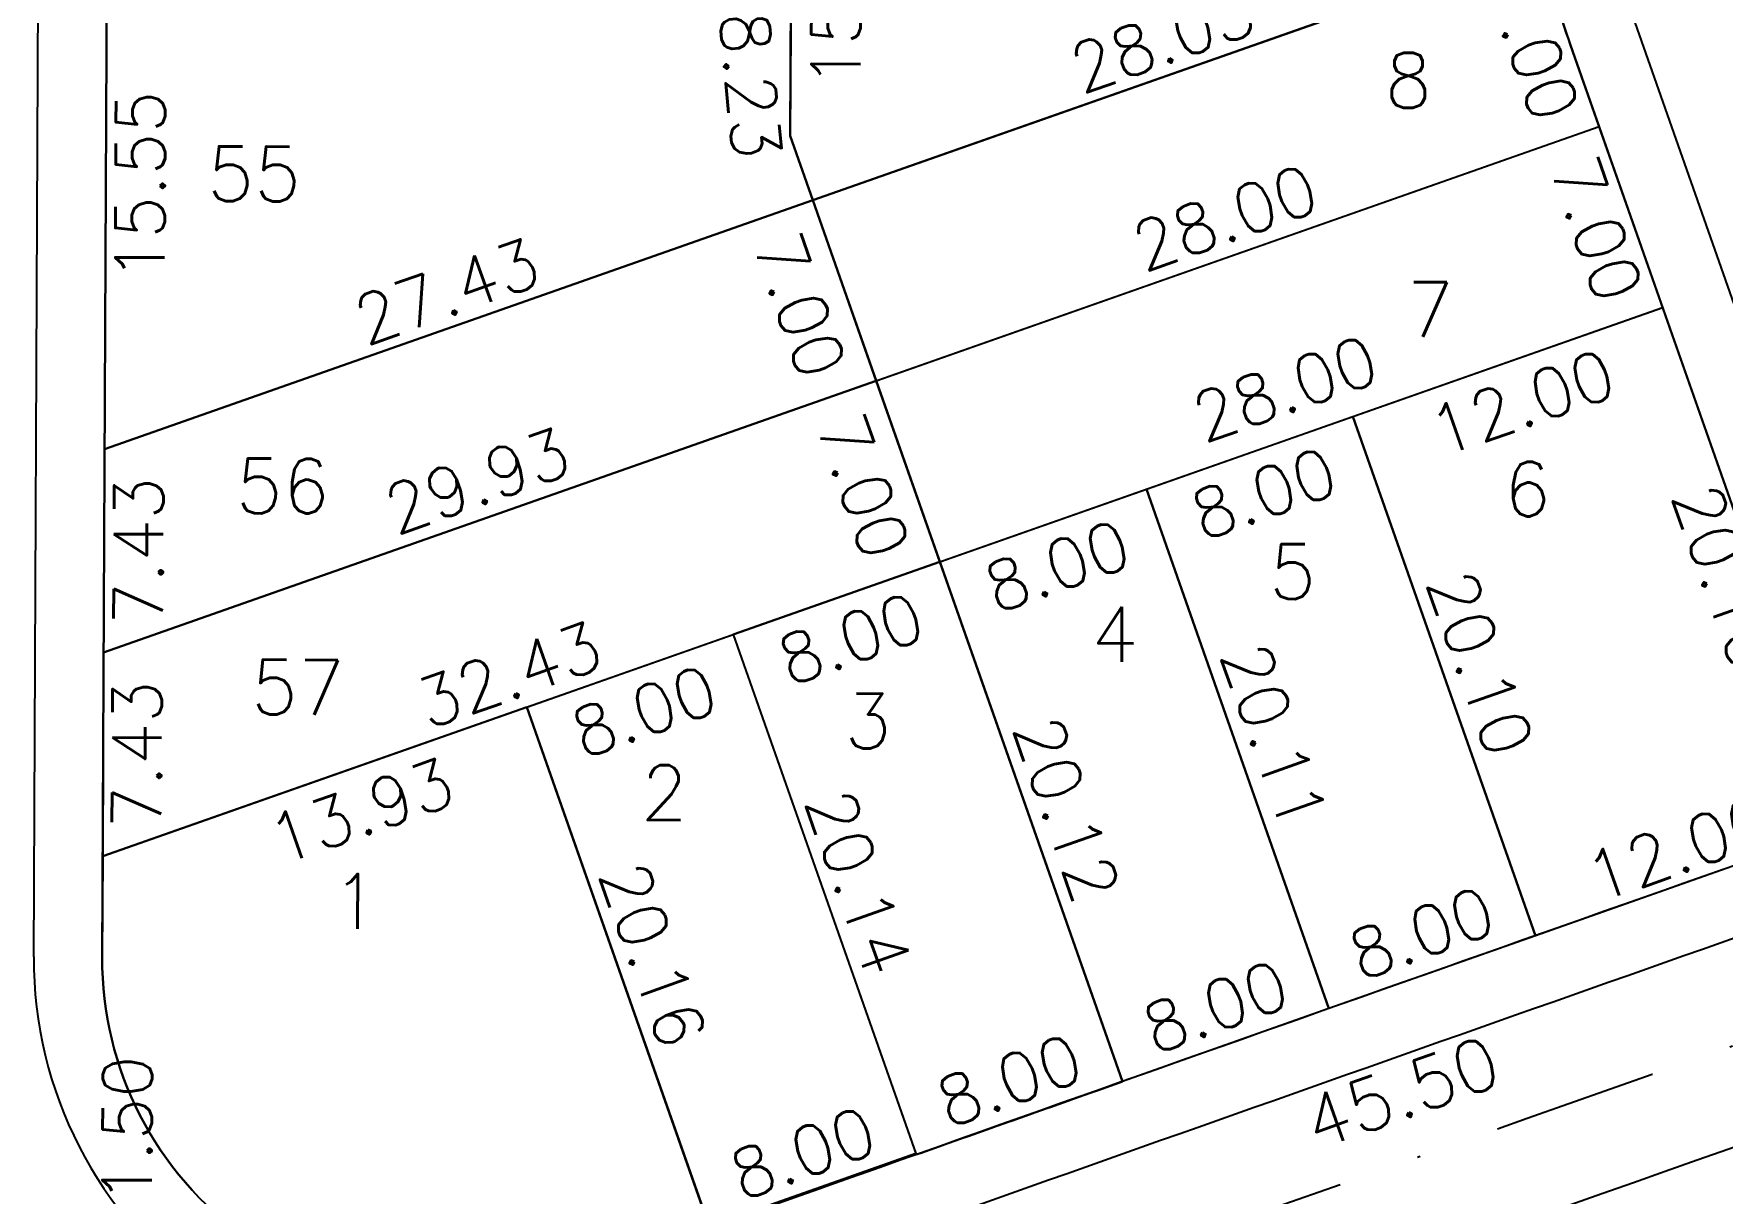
# Model space of a CAD drawing. Header units: millimetres. Extents: x -4430026 to 4783824, y 584 to 9593110.
# Drawn here: x 2251.4 to 2313.1, y 1738.4 to 1780.7 of the extents above; entities that cross this region are included whole.
import ezdxf
from ezdxf.enums import TextEntityAlignment as Align

# ---------------------------------------------------------------- set-up
doc = ezdxf.new("R2010")
doc.units = ezdxf.units.MM
doc.linetypes.add('DASHDOT', pattern=[1, 0.5, -0.25, 0, -0.25])
doc.linetypes.add('HIDDEN2', pattern=[0.1875, 0.125, -0.0625])
for name, color, linetype in [('boundary filipe', 6, 'Continuous'), ('BOUNDARY LOTES', 2, 'Continuous'), ('BOUNDARY VERDES', 92, 'Continuous'), ('Calçada', 1, 'Continuous'), ('Cota', 8, 'Continuous'), ('COTAS', 8, 'Continuous'), ('Lotes', 2, 'Continuous'), ('Numero de lotes', 5, 'Continuous'), ('Projeção', 8, 'HIDDEN2'), ('QUADRA', 4, 'Continuous')]:
    doc.layers.add(name, color=color, linetype=linetype)
doc.styles.add('arcad1', font='romans.shx')
doc.styles.add('ROMANS', font='romans.shx')
doc.dimstyles.new('BOLA100', dxfattribs={"dimscale": 0, "dimtxt": 1.9, "dimasz": 0.18, "dimexe": 0.18, "dimexo": 0.063, "dimgap": 0, "dimtad": 1, "dimzin": 4, "dimdsep": 46, "dimtxsty": 'ROMANS', "dimcen": 0.09, "dimse1": 1, "dimse2": 1, "dimsd1": 1, "dimsd2": 1, "dimclrt": 256, "dimaunit": 1, "dimadec": 4, "dimazin": 0, "dimtfac": 1.2, "dimtix": 1, "dimtmove": 2, "dimatfit": 3, "dimfxl": 1, "dimtvp": 2, "dimtolj": 1, "dimtzin": 4, "dimarcsym": 0})
doc.dimstyles.get("Standard").update_dxf_attribs({"dimtxt": 0.18, "dimasz": 0.18, "dimexe": 0.18, "dimexo": 0.0625, "dimgap": 0.09, "dimtad": 0, "dimtih": 1, "dimtoh": 1, "dimdec": 4, "dimzin": 0, "dimdsep": 46, "dimtxsty": 'Standard', "dimcen": 0.09, "dimadec": 0, "dimazin": 0, "dimtfac": 1, "dimtdec": 4, "dimtofl": 0, "dimtmove": 0, "dimatfit": 3, "dimfxl": 1, "dimtolj": 1, "dimtzin": 0, "dimarcsym": 0})

# ---------------------------------------------------------------- blocks, each defined once
blk = doc.blocks.new('*D13411')
at = {"layer": 'DEFPOINTS', "color": 0}
for p in [(2254.044232327308, 1782.943716174082), (2253.970546660833, 1767.389020581993), (2258.82803130787, 1767.366009724004)]:
    blk.add_point(p, dxfattribs=at)
at = {"layer": 'Cota', "color": 41, "insert": (2255.264914523751, 1775.1604112352), "char_height": 1.8, "attachment_point": 5, "rotation": 89.72858067922076, "style": 'ROMANS'}
blk.add_mtext('\\A1;15.55', dxfattribs=at)
blk = doc.blocks.new('*D13412')
at = {"layer": 'DEFPOINTS', "color": 0}
for p in [(2253.961782776259, 1765.539005453449), (2253.926574999945, 1758.106808285522), (2258.78405964802, 1758.083797427528)]:
    blk.add_point(p, dxfattribs=at)
at = {"layer": 'Cota', "color": 41, "insert": (2255.201703929417, 1761.816949726592), "char_height": 1.8, "attachment_point": 5, "rotation": 89.72858067922076, "style": 'ROMANS'}
blk.add_mtext('\\A1;7.43', dxfattribs=at)
blk = doc.blocks.new('*D13413')
at = {"layer": 'DEFPOINTS', "color": 0}
for p in [(2276.862580841043, 1773.589332732181), (2279.184006499716, 1766.985563917449), (2277.134780397584, 1766.26519859465)]:
    blk.add_point(p, dxfattribs=at)
at = {"layer": 'Cota', "color": 41, "insert": (2279.370501197196, 1770.796305907849), "char_height": 1.8, "attachment_point": 5, "rotation": 289.3681264160489, "style": 'ROMANS'}
blk.add_mtext('\\A1;7.00', dxfattribs=at)
blk = doc.blocks.new('*D13414')
at = {"layer": 'DEFPOINTS', "color": 0}
for p in [(2306.286427463308, 1783.932710043243), (2308.576116984373, 1777.317785010563), (2303.912074318972, 1775.703373726383)]:
    blk.add_point(p, dxfattribs=at)
at = {"layer": 'Cota', "color": 41, "insert": (2306.169194083263, 1780.188391919475), "char_height": 1.8, "attachment_point": 5, "rotation": 289.09277868721665, "style": 'ROMANS'}
blk.add_mtext('\\A1;7.00', dxfattribs=at)
blk = doc.blocks.new('*D13415')
at = {"layer": 'DEFPOINTS', "color": 0}
for p in [(2279.839126509316, 1774.635679096265), (2280.605630005441, 1772.45520354876), (2253.961782776393, 1765.539005453496)]:
    blk.add_point(p, dxfattribs=at)
at = {"layer": 'Cota', "color": 41, "insert": (2266.473067218833, 1771.303132981777), "char_height": 1.8, "attachment_point": 5, "rotation": 19.36812641604807, "style": 'ROMANS'}
blk.add_mtext('\\A1;27.43', dxfattribs=at)
blk = doc.blocks.new('*D13416')
at = {"layer": 'DEFPOINTS', "color": 0}
for p in [(2306.286427463309, 1783.932710043244), (2307.052930959436, 1781.752234495729), (2279.839126509317, 1774.635679096266)]:
    blk.add_point(p, dxfattribs=at)
at = {"layer": 'Cota', "color": 41, "insert": (2292.635389562293, 1780.499985276645), "char_height": 1.8, "attachment_point": 5, "rotation": 19.36812641603857, "style": 'ROMANS'}
blk.add_mtext('\\A1;28.03', dxfattribs=at)
blk = doc.blocks.new('*D13417')
at = {"layer": 'DEFPOINTS', "color": 0}
for p in [(2282.16055216799, 1768.031910281533), (2282.89154657879, 1765.952447570439), (2253.92657499981, 1758.106808285475)]:
    blk.add_point(p, dxfattribs=at)
at = {"layer": 'Cota', "color": 41, "insert": (2267.580667074554, 1764.386162826813), "char_height": 1.8, "attachment_point": 5, "rotation": 19.3681264160441, "style": 'ROMANS'}
blk.add_mtext('\\A1;29.93', dxfattribs=at)
blk = doc.blocks.new('*D13418')
at = {"layer": 'DEFPOINTS', "color": 0}
for p in [(2308.574896557026, 1777.31735599322), (2309.305890967825, 1775.237893282132), (2282.16055216799, 1768.031910281533)]:
    blk.add_point(p, dxfattribs=at)
at = {"layer": 'Cota', "color": 41, "insert": (2294.90482785316, 1773.991436680692), "char_height": 1.8, "attachment_point": 5, "rotation": 19.36812641603857, "style": 'ROMANS'}
blk.add_mtext('\\A1;28.00', dxfattribs=at)
blk = doc.blocks.new('*D13419')
at = {"layer": 'DEFPOINTS', "color": 0}
for p in [(2269.388710476057, 1756.122306381334), (2256.249249994109, 1751.503386252595), (2271.10530302196, 1751.239108730836)]:
    blk.add_point(p, dxfattribs=at)
at = {"layer": 'Cota', "color": 41, "insert": (2263.34168186084, 1752.325914920869), "char_height": 1.8, "attachment_point": 5, "rotation": 19.3681264160386, "style": 'ROMANS'}
blk.add_mtext('\\A1;13.93', dxfattribs=at)
blk = doc.blocks.new('*D13420')
at = {"layer": 'DEFPOINTS', "color": 0}
for p in [(2276.935968819172, 1758.775397314992), (2269.388710476057, 1756.122306381333), (2278.652561365069, 1753.892199664509)]:
    blk.add_point(p, dxfattribs=at)
at = {"layer": 'Cota', "color": 41, "insert": (2273.685041273365, 1755.961920452083), "char_height": 1.8, "attachment_point": 5, "rotation": 19.36812641603857, "style": 'ROMANS'}
blk.add_mtext('\\A1;8.00', dxfattribs=at)
blk = doc.blocks.new('*D13421')
at = {"layer": 'DEFPOINTS', "color": 0}
for p in [(2284.483227162289, 1761.428488248652), (2276.935968819172, 1758.775397314992), (2286.199819708189, 1756.54529059816)]:
    blk.add_point(p, dxfattribs=at)
at = {"layer": 'Cota', "color": 41, "insert": (2281.232299616484, 1758.615011385733), "char_height": 1.8, "attachment_point": 5, "rotation": 19.36812641603857, "style": 'ROMANS'}
blk.add_mtext('\\A1;8.00', dxfattribs=at)
blk = doc.blocks.new('*D13422')
at = {"layer": 'DEFPOINTS', "color": 0}
for p in [(2292.030485505406, 1764.08157918231), (2284.483227162289, 1761.428488248652), (2293.747078051306, 1759.198381531817)]:
    blk.add_point(p, dxfattribs=at)
at = {"layer": 'Cota', "color": 41, "insert": (2288.779557959602, 1761.26810231939), "char_height": 1.8, "attachment_point": 5, "rotation": 19.36812641603857, "style": 'ROMANS'}
blk.add_mtext('\\A1;8.00', dxfattribs=at)
blk = doc.blocks.new('*D13423')
at = {"layer": 'DEFPOINTS', "color": 0}
for p in [(2299.577743848521, 1766.734670115967), (2292.030485505406, 1764.08157918231), (2301.294336394421, 1761.851472465476)]:
    blk.add_point(p, dxfattribs=at)
at = {"layer": 'Cota', "color": 41, "insert": (2296.326816302718, 1763.92119325305), "char_height": 1.8, "attachment_point": 5, "rotation": 19.36812641603857, "style": 'ROMANS'}
blk.add_mtext('\\A1;8.00', dxfattribs=at)
blk = doc.blocks.new('*D13424')
at = {"layer": 'DEFPOINTS', "color": 0}
for p in [(2310.897571551325, 1770.71393396034), (2299.577743848521, 1766.734670115967), (2312.614164097229, 1765.83073630984)]:
    blk.add_point(p, dxfattribs=at)
at = {"layer": 'Cota', "color": 41, "insert": (2305.760359325679, 1767.237370642057), "char_height": 1.8, "attachment_point": 5, "rotation": 19.36812641603857, "style": 'ROMANS'}
blk.add_mtext('\\A1;12.00', dxfattribs=at)
blk = doc.blocks.new('*D13425')
at = {"layer": 'DEFPOINTS', "color": 0}
for p in [(2291.392832429178, 1742.155369726554), (2292.0055213219, 1740.4411292178), (2283.845574086061, 1739.502278792896)]:
    blk.add_point(p, dxfattribs=at)
at = {"layer": 'Cota', "color": 41, "insert": (2287.027307423213, 1742.484887929815), "char_height": 1.8, "attachment_point": 5, "rotation": 19.667462581407268, "style": 'ROMANS'}
blk.add_mtext('\\A1;8.00', dxfattribs=at)
blk = doc.blocks.new('*D13426')
at = {"layer": 'DEFPOINTS', "color": 0}
for p in [(2298.935913403703, 1744.820344037286), (2299.538775077143, 1743.13359907738), (2291.392832429178, 1742.155369726554)]:
    blk.add_point(p, dxfattribs=at)
at = {"layer": 'Cota', "color": 41, "insert": (2294.560530194262, 1745.177346715294), "char_height": 1.8, "attachment_point": 5, "rotation": 19.667462581407268, "style": 'ROMANS'}
blk.add_mtext('\\A1;8.00', dxfattribs=at)
blk = doc.blocks.new('*D13427')
at = {"layer": 'DEFPOINTS', "color": 0}
for p in [(2306.480353000193, 1747.481453470697), (2307.072008678154, 1745.826061733645), (2298.935913403703, 1744.820344037286)]:
    blk.add_point(p, dxfattribs=at)
at = {"layer": 'Cota', "color": 41, "insert": (2302.093773872384, 1747.869812973232), "char_height": 1.8, "attachment_point": 5, "rotation": 19.667462581407268, "style": 'ROMANS'}
blk.add_mtext('\\A1;8.00', dxfattribs=at)
blk = doc.blocks.new('*D13654')
at = {"layer": 'DEFPOINTS', "color": 0}
for p in [(2279.043951814586, 1782.825287567079), (2279.839126509315, 1774.635679096266), (2277.119482458829, 1774.371613709584)]:
    blk.add_point(p, dxfattribs=at)
at = {"layer": 'Cota', "color": 41, "insert": (2277.571711670708, 1778.827274214902), "char_height": 1.8, "attachment_point": 5, "rotation": 275.5457822020219, "style": 'ROMANS'}
blk.add_mtext('\\A1;8.23', dxfattribs=at)
blk = doc.blocks.new('*D13656')
at = {"layer": 'DEFPOINTS', "color": 0}
for p in [(2279.911063578551, 1789.821258432017), (2284.32934275467, 1789.800328176545), (2279.839126509317, 1774.635679096266)]:
    blk.add_point(p, dxfattribs=at)
at = {"layer": 'Cota', "color": 41, "insert": (2280.693414613224, 1782.22459222376), "char_height": 1.8, "attachment_point": 5, "rotation": 89.72858067938786, "style": 'ROMANS'}
blk.add_mtext('\\A1;15.23', dxfattribs=at)
blk = doc.blocks.new('*D14085')
at = {"layer": 'DEFPOINTS', "color": 0, "linetype": 'ByBlock'}
for p in [(2310.183741318494, 1791.15100647081), (2325.293812762688, 1749.066405949866), (2323.02397572949, 1748.251442772986)]:
    blk.add_point(p, dxfattribs=at)
at = {"layer": 'COTAS', "linetype": 'ByBlock', "insert": (2316.363056168355, 1769.614766849873), "char_height": 1.9, "attachment_point": 5, "rotation": 289.75018803329345, "style": 'ROMANS'}
blk.add_mtext('\\A1;44.71', dxfattribs=at)
blk = doc.blocks.new('*D14086')
at = {"layer": 'DEFPOINTS', "color": 0, "linetype": 'ByBlock'}
for p in [(2325.293812762688, 1749.066405949866), (2282.42241910971, 1733.82931390059), (2283.799165161492, 1729.955673067074)]:
    blk.add_point(p, dxfattribs=at)
at = {"layer": 'COTAS', "linetype": 'ByBlock', "insert": (2301.358716129378, 1742.042601793017), "char_height": 1.9, "attachment_point": 5, "rotation": 19.56592350436594, "style": 'ROMANS'}
blk.add_mtext('\\A1;45.50', dxfattribs=at)
blk = doc.blocks.new('*D13837')
at = {"layer": 'DEFPOINTS', "color": 0, "linetype": 'ByBlock'}
for p in [(2306.994749119192, 1838.82694198287), (2460.220844498082, 1756.801313701539)]:
    blk.add_point(p, dxfattribs=at)
at = {"layer": 'COTAS', "linetype": 'ByBlock', "insert": (2433.837861141698, 1770.924761671634), "char_height": 1.9, "attachment_point": 5, "rotation": 331.83878153385643, "style": 'ROMANS'}
blk.add_mtext('\\A1;R173.80', dxfattribs=at)
blk = doc.blocks.new('*D13969')
at = {"layer": 'DEFPOINTS', "color": 0}
for p in [(2283.845574086061, 1739.502278792896), (2284.458262978785, 1737.788038284134), (2276.298315742945, 1736.849187859238)]:
    blk.add_point(p, dxfattribs=at)
at = {"layer": 'Cota', "color": 41, "insert": (2279.480049080099, 1739.831796996149), "char_height": 1.8, "attachment_point": 5, "rotation": 19.667462581407268, "style": 'ROMANS'}
blk.add_mtext('\\A1;8.00', dxfattribs=at)
blk = doc.blocks.new('*D13040')
at = {"layer": 'DEFPOINTS', "color": 0}
for p in [(2310.897571551323, 1770.713933960338), (2317.554987042472, 1751.751023073189), (2313.126166063322, 1750.196172050074)]:
    blk.add_point(p, dxfattribs=at)
at = {"layer": 'Cota', "color": 41, "insert": (2313.194207642511, 1760.870143332003), "char_height": 1.8, "attachment_point": 5, "rotation": 289.344930125327, "style": 'ROMANS'}
blk.add_mtext('\\A1;20.10', dxfattribs=at)
blk = doc.blocks.new('*D13041')
at = {"layer": 'DEFPOINTS', "color": 0}
for p in [(2299.576523421173, 1766.734241098622), (2306.243322426755, 1747.769171421427), (2304.166687985767, 1747.03917123362)]:
    blk.add_point(p, dxfattribs=at)
at = {"layer": 'Cota', "color": 41, "insert": (2304.229554737378, 1757.715596992363), "char_height": 1.8, "attachment_point": 5, "rotation": 289.3681264160404, "style": 'ROMANS'}
blk.add_mtext('\\A1;20.10', dxfattribs=at)
blk = doc.blocks.new('*D13042')
at = {"layer": 'DEFPOINTS', "color": 0}
for p in [(2284.482006734943, 1761.428059231305), (2291.155838282458, 1742.44298405406), (2289.057695189145, 1741.705422920558)]:
    blk.add_point(p, dxfattribs=at)
at = {"layer": 'Cota', "color": 41, "insert": (2289.117045669791, 1752.391851429325), "char_height": 1.8, "attachment_point": 5, "rotation": 289.3681264160293, "style": 'ROMANS'}
blk.add_mtext('\\A1;20.12', dxfattribs=at)
blk = doc.blocks.new('*D13043')
at = {"layer": 'DEFPOINTS', "color": 0}
for p in [(2292.029265078058, 1764.081150164965), (2298.698900954446, 1745.108010430089), (2296.6409743434, 1744.384586613694)]:
    blk.add_point(p, dxfattribs=at)
at = {"layer": 'Cota', "color": 41, "insert": (2296.702422659609, 1755.065047401278), "char_height": 1.8, "attachment_point": 5, "rotation": 289.36812641603683, "style": 'ROMANS'}
blk.add_mtext('\\A1;20.11', dxfattribs=at)
blk = doc.blocks.new('*D13044')
at = {"layer": 'DEFPOINTS', "color": 0}
for p in [(2276.934748391825, 1758.774968297645), (2283.614134414098, 1739.77409228395), (2281.464184919218, 1739.018319624082)]:
    blk.add_point(p, dxfattribs=at)
at = {"layer": 'Cota', "color": 41, "insert": (2281.520758162484, 1749.712648551075), "char_height": 1.8, "attachment_point": 5, "rotation": 289.3681264160405, "style": 'ROMANS'}
blk.add_mtext('\\A1;20.14', dxfattribs=at)
blk = doc.blocks.new('*D13045')
at = {"layer": 'DEFPOINTS', "color": 0}
for p in [(2269.387490048707, 1756.121877363988), (2276.146920471695, 1737.127278103806), (2273.98931700303, 1736.359471932848)]:
    blk.add_point(p, dxfattribs=at)
at = {"layer": 'Cota', "color": 41, "insert": (2274.001247926088, 1747.063724958053), "char_height": 1.8, "attachment_point": 5, "rotation": 289.5886430399727, "style": 'ROMANS'}
blk.add_mtext('\\A1;20.16', dxfattribs=at)
blk = doc.blocks.new('*D9090')
at = {"layer": 'DEFPOINTS', "color": 0}
for p in [(2316.619371433145, 1754.433206281454), (2305.29954373034, 1750.453942437081), (2318.335963979051, 1749.550008630948)]:
    blk.add_point(p, dxfattribs=at)
at = {"layer": 'Cota', "color": 41, "insert": (2311.482159207501, 1750.956642963166), "char_height": 1.8, "attachment_point": 5, "rotation": 19.36812641603857, "style": 'ROMANS'}
blk.add_mtext('\\A1;12.00', dxfattribs=at)
blk = doc.blocks.new('*D9091')
at = {"layer": 'DEFPOINTS', "color": 0}
for p in [(2279.181147322186, 1766.984466431922), (2281.502572980858, 1760.380697617191), (2279.453346878725, 1759.660332294392)]:
    blk.add_point(p, dxfattribs=at)
at = {"layer": 'Cota', "color": 41, "insert": (2281.689067678341, 1764.191439607589), "char_height": 1.8, "attachment_point": 5, "rotation": 289.3681264160431, "style": 'ROMANS'}
blk.add_mtext('\\A1;7.00', dxfattribs=at)
blk = doc.blocks.new('*D9092')
at = {"layer": 'DEFPOINTS', "color": 0}
for p in [(2308.604993944451, 1777.327843742985), (2310.894683465515, 1770.712918710306), (2306.230640800094, 1769.098507426118)]:
    blk.add_point(p, dxfattribs=at)
at = {"layer": 'Cota', "color": 41, "insert": (2308.487760564384, 1773.58352561921), "char_height": 1.8, "attachment_point": 5, "rotation": 289.09277868721784, "style": 'ROMANS'}
blk.add_mtext('\\A1;7.00', dxfattribs=at)
blk = doc.blocks.new('*D9093')
at = {"layer": 'DEFPOINTS', "color": 0}
for p in [(2310.897571551325, 1770.71393396034), (2284.483227162289, 1761.428488248652), (2285.087262118811, 1759.710187602672)]:
    blk.add_point(p, dxfattribs=at)
at = {"layer": 'Cota', "color": 41, "insert": (2297.100543393183, 1767.749176712919), "char_height": 1.8, "attachment_point": 5, "rotation": 19.368126416044582, "style": 'ROMANS'}
blk.add_mtext('\\A1;28.00', dxfattribs=at)
blk = doc.blocks.new('*D9094')
at = {"layer": 'DEFPOINTS', "color": 0}
for p in [(2284.483227162289, 1761.428488248652), (2253.891366785065, 1750.674518565792), (2254.644609385609, 1748.531766340745)]:
    blk.add_point(p, dxfattribs=at)
at = {"layer": 'Cota', "color": 41, "insert": (2268.746648654075, 1757.305017436577), "char_height": 1.8, "attachment_point": 5, "rotation": 19.368126416047886, "style": 'ROMANS'}
blk.add_mtext('\\A1;32.43', dxfattribs=at)
blk = doc.blocks.new('*D9095')
at = {"layer": 'DEFPOINTS', "color": 0}
for p in [(2253.926574999947, 1758.106808285524), (2258.759682762417, 1758.083912905624), (2253.891366785063, 1750.674518565792)]:
    blk.add_point(p, dxfattribs=at)
at = {"layer": 'Cota', "color": 41, "insert": (2255.142119048146, 1754.384821760857), "char_height": 1.8, "attachment_point": 5, "rotation": 89.72858067925975, "style": 'ROMANS'}
blk.add_mtext('\\A1;7.43', dxfattribs=at)
blk = doc.blocks.new('*D9096')
at = {"layer": 'DEFPOINTS', "color": 0}
for p in [(2253.891366785065, 1750.674518565792), (2253.789528886923, 1729.177013907955), (2258.336173818994, 1729.155475558698)]:
    blk.add_point(p, dxfattribs=at)
at = {"layer": 'Cota', "color": 41, "insert": (2254.787133161236, 1739.921281602715), "char_height": 1.8, "attachment_point": 5, "rotation": 89.72858067926761, "style": 'ROMANS'}
blk.add_mtext('\\A1;21.50', dxfattribs=at)
blk = doc.blocks.new('*D8572')
at = {"layer": 'DEFPOINTS', "color": 0}
for p in [(2291.392832429178, 1742.155369726554), (2292.0055213219, 1740.4411292178), (2283.845574086061, 1739.502278792896)]:
    blk.add_point(p, dxfattribs=at)
at = {"layer": 'Cota', "color": 41, "insert": (2287.027307423213, 1742.484887929815), "char_height": 1.8, "attachment_point": 5, "rotation": 19.667462581407268, "style": 'ROMANS'}
blk.add_mtext('\\A1;8.00', dxfattribs=at)
blk = doc.blocks.new('*D8573')
at = {"layer": 'DEFPOINTS', "color": 0}
for p in [(2298.935913403703, 1744.820344037286), (2299.538775077143, 1743.13359907738), (2291.392832429178, 1742.155369726554)]:
    blk.add_point(p, dxfattribs=at)
at = {"layer": 'Cota', "color": 41, "insert": (2294.560530194262, 1745.177346715294), "char_height": 1.8, "attachment_point": 5, "rotation": 19.667462581407268, "style": 'ROMANS'}
blk.add_mtext('\\A1;8.00', dxfattribs=at)
blk = doc.blocks.new('*D8574')
at = {"layer": 'DEFPOINTS', "color": 0}
for p in [(2306.480353000193, 1747.481453470697), (2307.072008678154, 1745.826061733645), (2298.935913403703, 1744.820344037286)]:
    blk.add_point(p, dxfattribs=at)
at = {"layer": 'Cota', "color": 41, "insert": (2302.093773872384, 1747.869812973232), "char_height": 1.8, "attachment_point": 5, "rotation": 19.667462581407268, "style": 'ROMANS'}
blk.add_mtext('\\A1;8.00', dxfattribs=at)
blk = doc.blocks.new('*D8670')
at = {"layer": 'DEFPOINTS', "color": 0, "linetype": 'ByBlock'}
for p in [(2306.994749119192, 1838.82694198287), (2460.220844498082, 1756.801313701539)]:
    blk.add_point(p, dxfattribs=at)
at = {"layer": 'COTAS', "linetype": 'ByBlock', "insert": (2433.837861141698, 1770.924761671634), "char_height": 1.9, "attachment_point": 5, "rotation": 331.83878153385643, "style": 'ROMANS'}
blk.add_mtext('\\A1;R173.80', dxfattribs=at)
blk = doc.blocks.new('*D8674')
at = {"layer": 'DEFPOINTS', "color": 0}
for p in [(2283.845574086061, 1739.502278792896), (2284.458262978785, 1737.788038284134), (2276.298315742945, 1736.849187859238)]:
    blk.add_point(p, dxfattribs=at)
at = {"layer": 'Cota', "color": 41, "insert": (2279.480049080099, 1739.831796996149), "char_height": 1.8, "attachment_point": 5, "rotation": 19.667462581407268, "style": 'ROMANS'}
blk.add_mtext('\\A1;8.00', dxfattribs=at)
blk = doc.blocks.new('*D8738')
at = {"layer": 'DEFPOINTS', "color": 0}
for p in [(2316.619371433145, 1754.433206281454), (2305.29954373034, 1750.453942437081), (2318.335963979051, 1749.550008630948)]:
    blk.add_point(p, dxfattribs=at)
at = {"layer": 'Cota', "color": 41, "insert": (2311.482159207501, 1750.956642963166), "char_height": 1.8, "attachment_point": 5, "rotation": 19.36812641603857, "style": 'ROMANS'}
blk.add_mtext('\\A1;12.00', dxfattribs=at)
blk = doc.blocks.new('*D8739')
at = {"layer": 'DEFPOINTS', "color": 0}
for p in [(2253.891366785065, 1750.674518565792), (2253.789528886923, 1729.177013907955), (2258.336173818994, 1729.155475558698)]:
    blk.add_point(p, dxfattribs=at)
at = {"layer": 'Cota', "color": 41, "insert": (2254.787133161236, 1739.921281602715), "char_height": 1.8, "attachment_point": 5, "rotation": 89.72858067926761, "style": 'ROMANS'}
blk.add_mtext('\\A1;21.50', dxfattribs=at)

msp = doc.modelspace()

# ---------------------------------------------------------------- hatches: boundary and pattern name
at = {"layer": 'BOUNDARY VERDES'}
h = msp.add_hatch(dxfattribs=at)
h.set_pattern_fill('GRASS', color=256, scale=4.999999999999999, angle=-0.271419311709254, style=0)
h.set_pattern_definition([(89.72858068829075, (2280.283722683503, 1676.523522684484), (-3.518745905737032, 3.55224256458761), [0.9374999999999998, -6.133567814999997]), (44.72858068829074, (2280.283722683503, 1676.523522684484), (-3.518745906665342, 3.552242565524756), [0.9375, -4.0625]), (134.7285806882907, (2280.283722683503, 1676.523522684484), (-3.552242565524756, -3.518745906665342), [0.9375, -4.0625])])
edge = h.paths.add_edge_path()
edge.add_arc((2287.467935008624, 1720.770111424409), 6.999999999998331, 109.5127114818117, 240.1659820360197)
edge.add_line((2283.985511393603, 1714.697819784054), (2338.616265537033, 1683.367402932646))
edge.add_arc((2366.084057769093, 1731.262910081803), 55.21285371341072, 240.1659820360033, 283.3643918039398)
edge.add_arc((2356.194095685964, 1772.891368348577), 98.00000000378839, 283.3643917963553, 308.2133125277693)
edge.add_arc((2313.635036900899, 1826.948435552323), 166.7999999989987, 308.2133125354215, 330.2663390335434)
edge.add_arc((2455.86917561776, 1745.708729846647), 2.999999999999443, 330.2663390334639, 424.8375860848474)
edge.add_arc((2402.083193093478, 1631.212799421599), 129.4999999999985, 64.83758608479731, 109.223542708605)
edge.add_arc((7498.464058640437, -12984.26011033184), 15608.03824824714, 109.2235427086012, 109.5127114817995)

# ---------------------------------------------------------------- linework, layer by layer
at = {"layer": 'boundary filipe', "elevation": 2.439200347918005}
msp.add_lwpolyline([(2304.128103656944, 1800.530137287692, 0.08584046579399798), (2307.529269371588, 1780.294794496455), (2317.554987042589, 1751.751023073246, 0.0007977756465285741), (2270.557332507149, 1735.143212998013, -0.5195968621173161), (2253.873872419263, 1746.981539654583), (2254.817097030445, 1946.091849691992), (2304.821908289226, 1946.989054706483), (2304.128101151014, 1800.529608298225)], format="xyb", dxfattribs=at)
at = {"layer": 'BOUNDARY LOTES', "elevation": 2.439200347918005}
for points in [[(2305.057800385145, 1789.702133405131), (2279.077111799188, 1789.825209025244), (2279.04395179799, 1782.825287599308), (2279.016245100464, 1776.976533116595), (2279.839126509313, 1774.635679096264), (2306.371220417625, 1783.962517346517, -0.02446636561973784)], [(2307.529434493454, 1780.294324385396), (2307.529269371588, 1780.294794496455, -0.01597667590881094), (2306.371220417625, 1783.962517346517), (2279.839126509319, 1774.635679096264), (2282.160552167992, 1768.031910281531), (2308.574896557023, 1777.317355993218), (2307.529266865405, 1780.294265507699)], [(2284.482006734932, 1761.428059231305), (2276.935968819173, 1758.775397314995), (2283.614134414096, 1739.774092283956, -0.0001280393028647292), (2291.155838282456, 1742.442984054064)], [(2269.388710476055, 1756.122306381332), (2269.387490048709, 1756.121877363987), (2269.388710476057, 1756.122306381334), (2276.073788025601, 1737.101334636169), (2276.073789353733, 1737.10133510732), (2269.387490048709, 1756.121877363988), (2253.891366785059, 1750.674518565792), (2253.873872419263, 1746.981539654583, 0.5195968621171653), (2270.557332507144, 1735.143212998012, -9.368736704783584e-05), (2276.073788025596, 1737.101334636184)]]:
    msp.add_lwpolyline(points, format="xyb", close=True, dxfattribs=at)
for points in [[(2279.839126509319, 1774.635679096266), (2279.016245100466, 1776.976533116594), (2279.043951797992, 1782.825287599308), (2254.044232306501, 1782.943716174601), (2253.961782776391, 1765.539005453499)], [(2279.043951797987, 1782.825287599308), (2254.044232306501, 1782.943716174601), (2253.96178277639, 1765.539005453496), (2279.839126509313, 1774.635679096264), (2279.016245100464, 1776.976533116588)], [(2282.160552167988, 1768.031910281531), (2279.839126509315, 1774.635679096266), (2253.961782776393, 1765.539005453497), (2253.926574999945, 1758.106808285524)]]:
    msp.add_lwpolyline(points, close=True, dxfattribs=at)
for points in [[(2299.576523421173, 1766.734241098622), (2310.894683465515, 1770.712918710306), (2317.560629749765, 1751.753006943529), (2306.243322433047, 1747.769171403526), (2299.576523421169, 1766.73424109862)], [(2253.926574999947, 1758.106808285524), (2253.891366785063, 1750.674518565792), (2284.483227162289, 1761.428488248652), (2282.161772595338, 1768.032339298878), (2253.926574999947, 1758.106808285524)], [(2292.030485505406, 1764.08157918231), (2299.577743848521, 1766.734670115967), (2306.243322426755, 1747.769171421427), (2298.698900954444, 1745.108010430096), (2292.029265078058, 1764.081150164963), (2299.576523421173, 1766.734241098622)], [(2284.482006734934, 1761.428059231303), (2292.029265078058, 1764.081150164965), (2298.698900954446, 1745.108010430089), (2291.155838282456, 1742.442984054066), (2284.482006734934, 1761.428059231303), (2292.029265078058, 1764.081150164965)], [(2291.155838282456, 1742.442984054066), (2284.482006734934, 1761.428059231305), (2276.935968819172, 1758.775397314992), (2283.614134414096, 1739.774092283956), (2291.155838282456, 1742.442984054066)], [(2269.388710476057, 1756.122306381337), (2276.935968819172, 1758.775397314993), (2283.601547397407, 1739.809898620455), (2276.057125925096, 1737.148737629123), (2269.387490048709, 1756.12187736399), (2276.934748391825, 1758.774968297648)], [(2269.387490048707, 1756.121877363988), (2276.934748391821, 1758.774968297648), (2283.614134414098, 1739.77409228395), (2276.073788025603, 1737.101334636167), (2269.388710476057, 1756.122306381334)]]:
    msp.add_lwpolyline(points, dxfattribs=at)
at = {"layer": 'Calçada'}
for p, q in [((2251.37390046919, 1746.993382512009, 2.439200347918005), (2252.300916875302, 1942.682216010401, 2.439200347918005)), ((2318.754464183719, 1755.880442317175, 2.439200347918005), (2309.887996897409, 1781.123289794531, 2.439200347918005)), ((2316.395736657899, 1755.051947019099, 2.439200347918005), (2307.529269371588, 1780.294794496455, 2.439200347918005))]:
    msp.add_line(p, q, dxfattribs=at)
for centre, radius, start, end in [((7498.464058639625, -12984.2601103303, 2.439200347918005), 15610.53824824542, 109.2235427086303, 109.5127114818203), ((7498.464058639625, -12984.2601103303, 2.439200347918005), 15610.53824824542, 109.2235427086303, 109.5127114818203), ((7498.464058639625, -12984.2601103303, 2.439200347918005), 15617.73824824542, 109.3835623157046, 109.5535681712267), ((7498.464058639625, -12984.2601103303, 2.439200347918005), 15617.73824824542, 109.3835623157046, 109.5535681712267), ((2266.373732164309, 1746.922325365714, 2.439200347918005), 15, 179.7285806790188, 289.5535681712267), ((2266.373732164309, 1746.922325365714, 2.439200347918005), 15, 179.7285806790188, 289.5535681712267)]:
    msp.add_arc(centre, radius, start, end, dxfattribs=at)
at = {"layer": 'Lotes'}
for p, q in [((2279.016245100464, 1776.976533116595, 2.439200347918005), (2279.673991823445, 1915.823795264284, 2.439200347918005)), ((2306.37105245456, 1783.96245830239, 2.439200347918005), (2253.961782776259, 1765.539005453449, 2.439200347918005)), ((2253.92657499981, 1758.106808285475, 2.439200347918005), (2308.576116984373, 1777.317785010564, 2.439200347918005)), ((2279.016245100464, 1776.976533116595, 2.439200347918005), (2291.155838282458, 1742.44298405406, 2.439200347918005)), ((2253.891366785063, 1750.674518565792, 2.439200347918005), (2310.897571551323, 1770.713933960338, 2.439200347918005)), ((2299.576523421171, 1766.734241098625, 2.439200347918005), (2306.243322426755, 1747.769171421427, 2.439200347918005)), ((2292.029265078058, 1764.081150164965, 2.439200347918005), (2298.698900954446, 1745.108010430089, 2.439200347918005)), ((2276.934748391823, 1758.774968297646, 2.439200347918005), (2283.614134414098, 1739.77409228395, 2.439200347918005)), ((2269.387490048709, 1756.121877363987, 2.439200347918005), (2276.073789353732, 1737.10133510732, 2.439200347918005))]:
    msp.add_line(p, q, dxfattribs=at)
at = {"layer": 'Lotes', "elevation": 2.439200347918005}
for points in [[(2254.044232327307, 1782.943716174082), (2253.961782776393, 1765.539005453496), (2279.839126509315, 1774.635679096266), (2279.016245100464, 1776.976533116595), (2279.04395179799, 1782.825287599308), (2254.044232306501, 1782.943716174601)], [(2253.961782776393, 1765.539005453496), (2253.926574999947, 1758.106808285524), (2282.16055216799, 1768.031910281533), (2279.839126509315, 1774.635679096266), (2253.961782776393, 1765.539005453496)], [(2276.935968819172, 1758.775397314992), (2284.483227162289, 1761.428488248652)]]:
    msp.add_lwpolyline(points, dxfattribs=at)
at = {"layer": 'Projeção', "linetype": 'DASHDOT', "ltscale": 12}
msp.add_arc((7498.795967094064, -12985.20539443678, 2.439200347918005), 15615.03824824892, 109.2285044911687, 109.5127114818203, dxfattribs=at)
msp.add_arc((7498.795967094064, -12985.20539443678, 2.439200347918005), 15615.03824824892, 109.2285044911687, 109.5127114818203, dxfattribs=at)
at = {"layer": 'QUADRA'}
msp.add_line((2317.554987042472, 1751.751023073187, 2.439200347918005), (2307.529266865405, 1780.294265507699, 2.439200347918005), dxfattribs=at)
at = {"layer": 'QUADRA', "elevation": 2.439200347918005}
msp.add_lwpolyline([(2307.529269371588, 1780.294794496455), (2317.554987042592, 1751.751023073234, 0.0007977756465285741), (2270.557332507153, 1735.143212998001, -0.5195968621173161), (2253.873872419265, 1746.98153965457), (2254.817097030448, 1946.091849691979), (2304.821908289229, 1946.989054706471), (2304.128101151017, 1800.529608298212)], format="xyb", dxfattribs=at)
msp.add_lwpolyline([(2304.128101151017, 1800.529608298207), (2304.821908289229, 1946.989054706465), (2254.817097030448, 1946.091849691973), (2253.873872419258, 1746.981539652596)], dxfattribs=at)
msp.add_lwpolyline([(2285.129823128825, 1727.368083297456, 0.641084863919711), (2283.985511393603, 1714.697819784054), (2338.616265537033, 1683.367402932646, 0.1907530110363644), (2378.846138855735, 1677.545236067412, 0.1088507454420187), (2416.816010797485, 1695.891476082717, 0.09652257033183735), (2458.474196473394, 1744.220823148728, 0.4377793754152368), (2457.144732515567, 1748.424048354751, 0.1961285663192839), (2359.444714478535, 1753.492029634268, 0.001261737466119218)], format="xyb", close=True, dxfattribs=at)
msp.add_lwpolyline([(2285.129823128825, 1727.368083297456, 0.641084863919711), (2283.985511393603, 1714.697819784054), (2338.616265537033, 1683.367402932646, 0.1907530110363644), (2378.846138855735, 1677.545236067412, 0.1088507454420187), (2416.816010797485, 1695.891476082717, 0.09652257033183735), (2458.474196473394, 1744.220823148728, 0.4377793754152368), (2457.144732515567, 1748.424048354751, 0.1961285663192839), (2359.444714478535, 1753.492029634268, 0.001261737466119218)], format="xyb", close=True, dxfattribs=at)
at = {"layer": 'QUADRA'}
msp.add_arc((7498.464058639625, -12984.2601103303, 2.439200347918005), 15620.23824824542, 109.3707314999074, 109.5535681712267, dxfattribs=at)

# ---------------------------------------------------------------- texts
at = {"layer": 'Numero de lotes', "style": 'arcad1'}
for s, p in [('8', (2301.604802585723, 1779.008468292986, 2.439200347918005)), ('55', (2259.427269295147, 1775.590480292301, 2.439200347918005)), ('7', (2302.398249956489, 1770.635424897028, 2.439200347918005)), ('56', (2260.47147757805, 1764.190925936075, 2.439200347918005)), ('6', (2305.951306921119, 1764.078826164936, 2.439200347918005)), ('5', (2297.380570794753, 1761.065951651058, 2.439200347918005)), ('4', (2290.874515578556, 1758.778875295214, 2.439200347918005)), ('57', (2261.028037553027, 1756.845100932424, 2.439200347918005)), ('3', (2281.861594921838, 1755.61055946541, 2.439200347918005)), ('2', (2274.415984933109, 1752.993201020978, 2.439200347918005)), ('2', (2274.415984933109, 1752.993201020978, 2.439200347918005)), ('1', (2263.125156618865, 1749.024131343997, 2.439200347918005)), ('1', (2263.125156618865, 1749.024131343997, 2.439200347918005))]:
    msp.add_text(s, height=2, rotation=359.7285806882908, dxfattribs=at).set_placement(p, align=Align.MIDDLE_CENTER)

# ---------------------------------------------------------------- dimensions: what is measured, and where the dimension line sits
at = {"layer": 'Cota'}
dim = msp.add_aligned_dim(p1=(2279.839126509317, 1774.635679096266, 2.439200347918005), p2=(2279.911063578551, 1789.821258432017, 2.439200347918005), distance=-4.418328751204652, text='15.23', dimstyle='Standard', override={"dimtxt": 1.8, "dimexo": 0.063, "dimgap": 0, "dimtih": 0, "dimtoh": 0, "dimdec": 2, "dimzin": 4, "dimtxsty": 'ROMANS', "dimse1": 1, "dimse2": 1, "dimsd1": 1, "dimsd2": 1, "dimclrt": 41, "dimtfac": 1.2, "dimtdec": 2, "dimtix": 1, "dimtofl": 1, "dimtmove": 2, "dimfxl": 0.18, "dimfxlon": 1, "dimtvp": 2, "dimtzin": 4}, dxfattribs=at)
dim.commit()
dim.dimension.update_dxf_attribs({"geometry": '*D13656', "text_midpoint": (2280.693414613224, 1782.22459222376, 2.439200347918005)})
for base, p1, p2, angle, picture, middle in [((2307.052930959436, 1781.752234495729, 2.439200347918005), (2279.839126509317, 1774.635679096266, 2.439200347918005), (2306.286427463308, 1783.932710043244, 2.439200347918005), 199.3681264160386, '*D13416', (2292.635389562293, 1780.499985276645, 2.439200347918005)), ((2258.82803130787, 1767.366009724004, 2.439200347918005), (2254.044232327307, 1782.943716174082, 2.439200347918005), (2253.970546660833, 1767.389020581993, 2.439200347918005), 89.72858067922077, '*D13411', (2255.264914523751, 1775.1604112352, 2.439200347918005)), ((2309.305890967825, 1775.237893282132, 2.439200347918005), (2282.16055216799, 1768.031910281533, 2.439200347918005), (2308.574896557026, 1777.31735599322, 2.439200347918005), 199.3681264160386, '*D13418', (2294.90482785316, 1773.991436680692, 2.439200347918005)), ((2312.614164097229, 1765.83073630984, 2.439200347918005), (2299.577743848521, 1766.734670115967, 2.439200347918005), (2310.897571551325, 1770.71393396034, 2.439200347918005), 199.3681264160386, '*D13424', (2305.760359325679, 1767.237370642057, 2.439200347918005)), ((2301.294336394421, 1761.851472465476, 2.439200347918005), (2292.030485505406, 1764.08157918231, 2.439200347918005), (2299.577743848521, 1766.734670115967, 2.439200347918005), 199.3681264160386, '*D13423', (2296.326816302718, 1763.92119325305, 2.439200347918005)), ((2258.78405964802, 1758.083797427528, 2.439200347918005), (2253.961782776259, 1765.539005453449, 2.439200347918005), (2253.926574999945, 1758.106808285522, 2.439200347918005), 89.72858067922077, '*D13412', (2255.201703929417, 1761.816949726592, 2.439200347918005)), ((2293.747078051306, 1759.198381531817, 2.439200347918005), (2284.483227162289, 1761.428488248652, 2.439200347918005), (2292.030485505406, 1764.08157918231, 2.439200347918005), 199.3681264160386, '*D13422', (2288.779557959602, 1761.26810231939, 2.439200347918005)), ((2286.199819708189, 1756.54529059816, 2.439200347918005), (2276.935968819172, 1758.775397314992, 2.439200347918005), (2284.483227162289, 1761.428488248652, 2.439200347918005), 199.3681264160386, '*D13421', (2281.232299616484, 1758.615011385733, 2.439200347918005)), ((2278.652561365069, 1753.892199664509, 2.439200347918005), (2269.388710476057, 1756.122306381334, 2.439200347918005), (2276.935968819172, 1758.775397314992, 2.439200347918005), 199.3681264160386, '*D13420', (2273.685041273365, 1755.961920452083, 2.439200347918005)), ((2318.335963979051, 1749.550008630948, 2.439200347918005), (2305.299543730341, 1750.453942437081, 2.439200347918005), (2316.619371433145, 1754.433206281454, 2.439200347918005), 199.3681264160386, '*D9090', (2311.482159207501, 1750.956642963166, 2.439200347918005)), ((2318.335963979051, 1749.550008630948, 2.439200347918005), (2305.299543730341, 1750.453942437081, 2.439200347918005), (2316.619371433145, 1754.433206281454, 2.439200347918005), 199.3681264160386, '*D8738', (2311.482159207501, 1750.956642963166, 2.439200347918005)), ((2307.072008678154, 1745.826061733645, 2.439200347918005), (2298.935913403702, 1744.820344037286, 2.439200347918005), (2306.480353000193, 1747.481453470697, 2.439200347918005), 199.6674625814073, '*D13427', (2302.093773872384, 1747.869812973232, 2.439200347918005)), ((2307.072008678154, 1745.826061733645, 2.439200347918005), (2298.935913403702, 1744.820344037286, 2.439200347918005), (2306.480353000193, 1747.481453470697, 2.439200347918005), 199.6674625814073, '*D8574', (2302.093773872384, 1747.869812973232, 2.439200347918005)), ((2299.538775077143, 1743.13359907738, 2.439200347918005), (2291.392832429178, 1742.155369726554, 2.439200347918005), (2298.935913403702, 1744.820344037286, 2.439200347918005), 199.6674625814073, '*D13426', (2294.560530194262, 1745.177346715294, 2.439200347918005)), ((2299.538775077143, 1743.13359907738, 2.439200347918005), (2291.392832429178, 1742.155369726554, 2.439200347918005), (2298.935913403702, 1744.820344037286, 2.439200347918005), 199.6674625814073, '*D8573', (2294.560530194262, 1745.177346715294, 2.439200347918005)), ((2292.0055213219, 1740.4411292178, 2.439200347918005), (2283.845574086061, 1739.502278792896, 2.439200347918005), (2291.392832429178, 1742.155369726554, 2.439200347918005), 199.6674625814073, '*D13425', (2287.027307423213, 1742.484887929815, 2.439200347918005)), ((2292.0055213219, 1740.4411292178, 2.439200347918005), (2283.845574086061, 1739.502278792896, 2.439200347918005), (2291.392832429178, 1742.155369726554, 2.439200347918005), 199.6674625814073, '*D8572', (2287.027307423213, 1742.484887929815, 2.439200347918005)), ((2284.458262978785, 1737.788038284134, 2.439200347918005), (2276.298315742944, 1736.849187859238, 2.439200347918005), (2283.845574086061, 1739.502278792896, 2.439200347918005), 199.6674625814073, '*D13969', (2279.480049080099, 1739.831796996149, 2.439200347918005)), ((2284.458262978785, 1737.788038284134, 2.439200347918005), (2276.298315742944, 1736.849187859238, 2.439200347918005), (2283.845574086061, 1739.502278792896, 2.439200347918005), 199.6674625814073, '*D8674', (2279.480049080099, 1739.831796996149, 2.439200347918005))]:
    dim = msp.add_linear_dim(base=base, p1=p1, p2=p2, angle=angle, dimstyle='Standard', override={"dimtxt": 1.8, "dimexo": 0.063, "dimgap": 0, "dimtih": 0, "dimtoh": 0, "dimdec": 2, "dimzin": 4, "dimtxsty": 'ROMANS', "dimse1": 1, "dimse2": 1, "dimsd1": 1, "dimsd2": 1, "dimclrt": 41, "dimtfac": 1.2, "dimtdec": 2, "dimtix": 1, "dimtofl": 1, "dimtmove": 2, "dimfxl": 0.18, "dimfxlon": 1, "dimtvp": 2, "dimtzin": 4}, dxfattribs=at)
    dim.commit()
    dim.dimension.update_dxf_attribs({"geometry": picture, "text_midpoint": middle})
for p1, p2, distance, picture, middle in [((2306.286427463308, 1783.932710043244, 2.439200347918005), (2308.576116984373, 1777.317785010564, 2.439200347918005), -4.935546350625598, '*D13414', (2306.169194083263, 1780.188391919475, 2.439200347918005)), ((2308.604993944451, 1777.327843742985, 2.439200347918005), (2310.894683465515, 1770.712918710306, 2.439200347918005), -4.935546350646382, '*D9092', (2308.487760564384, 1773.58352561921, 2.439200347918005)), ((2253.961782776393, 1765.539005453496, 2.439200347918005), (2279.839126509317, 1774.635679096266, 2.439200347918005), -2.31127696800748, '*D13415', (2266.473067218833, 1771.303132981777, 2.439200347918005)), ((2310.897571551325, 1770.71393396034, 2.439200347918005), (2284.483227162289, 1761.428488248652, 2.439200347918005), 1.8213773191394549, '*D9093', (2297.100543393183, 1767.749176712919, 2.439200347918005)), ((2310.897571551323, 1770.713933960338, 2.439200347918005), (2317.554987042472, 1751.751023073189, 2.439200347918005), -4.69382753937966, '*D13040', (2313.194207642511, 1760.870143332003, 2.439200347918005)), ((2253.92657499981, 1758.106808285475, 2.439200347918005), (2282.16055216799, 1768.031910281533, 2.439200347918005), -2.2042046174190784, '*D13417', (2267.580667074554, 1764.386162826813, 2.439200347918005)), ((2299.576523421173, 1766.734241098622, 2.439200347918005), (2306.243322426755, 1747.769171421427, 2.439200347918005), -2.201206686273726, '*D13041', (2304.229554737378, 1757.715596992363, 2.439200347918005)), ((2292.029265078058, 1764.081150164965, 2.439200347918005), (2298.698900954446, 1745.108010430089, 2.439200347918005), -2.1813766191508615, '*D13043', (2296.702422659609, 1755.065047401278, 2.439200347918005)), ((2284.483227162289, 1761.428488248652, 2.439200347918005), (2253.891366785065, 1750.674518565792, 2.439200347918005), 2.2712907152580404, '*D9094', (2268.746648654075, 1757.305017436577, 2.439200347918005)), ((2284.482006734943, 1761.428059231305, 2.439200347918005), (2291.155838282458, 1742.44298405406, 2.439200347918005), -2.224005590296365, '*D13042', (2289.117045669791, 1752.391851429325, 2.439200347918005)), ((2276.934748391825, 1758.774968297645, 2.439200347918005), (2283.614134414098, 1739.77409228395, 2.439200347918005), -2.2789197317891334, '*D13044', (2281.520758162484, 1749.712648551075, 2.439200347918005)), ((2253.891366785063, 1750.674518565792, 2.439200347918005), (2253.926574999947, 1758.106808285524, 2.439200347918005), -4.833161992119309, '*D9095', (2255.142119048146, 1754.384821760857, 2.439200347918005)), ((2256.249249994109, 1751.503386252595, 2.439200347918005), (2269.388710476057, 1756.122306381334, 2.439200347918005), -5.176128791141032, '*D13419', (2263.34168186084, 1752.325914920869, 2.439200347918005)), ((2269.387490048707, 1756.121877363988, 2.439200347918005), (2276.146920471695, 1737.127278103806, 2.439200347918005), -2.290148258117026, '*D13045', (2274.001247926088, 1747.063724958053, 2.439200347918005)), ((2253.891366785065, 1750.674518565792, 2.439200347918005), (2253.789528886923, 1729.177013907955, 2.439200347918005), 4.546695947478406, '*D9096', (2254.787133161236, 1739.921281602715, 2.439200347918005)), ((2253.891366785065, 1750.674518565792, 2.439200347918005), (2253.789528886923, 1729.177013907955, 2.439200347918005), 4.546695947478406, '*D8739', (2254.787133161236, 1739.921281602715, 2.439200347918005))]:
    dim = msp.add_aligned_dim(p1=p1, p2=p2, distance=distance, dimstyle='Standard', override={"dimtxt": 1.8, "dimexo": 0.063, "dimgap": 0, "dimtih": 0, "dimtoh": 0, "dimdec": 2, "dimzin": 4, "dimtxsty": 'ROMANS', "dimse1": 1, "dimse2": 1, "dimsd1": 1, "dimsd2": 1, "dimclrt": 41, "dimtfac": 1.2, "dimtdec": 2, "dimtix": 1, "dimtofl": 1, "dimtmove": 2, "dimfxl": 0.18, "dimfxlon": 1, "dimtvp": 2, "dimtzin": 4}, dxfattribs=at)
    dim.commit()
    dim.dimension.update_dxf_attribs({"geometry": picture, "text_midpoint": middle})
for base, p1, p2, angle, picture, middle in [((2277.119482458829, 1774.371613709584, 2.439200347918005), (2279.043951814586, 1782.825287567079, 2.439200347918005), (2279.839126509315, 1774.635679096266, 2.439200347918005), 275.545782202022, '*D13654', (2277.571711670708, 1778.827274214902, 2.439200347918005)), ((2277.134780397584, 1766.26519859465, 2.439200347918005), (2276.862580841043, 1773.589332732181, 2.439200347918005), (2279.184006499717, 1766.985563917449, 2.439200347918005), 289.3681264160517, '*D13413', (2279.370501197196, 1770.796305907849, 2.439200347918005)), ((2279.453346878725, 1759.660332294392, 2.439200347918005), (2279.181147322186, 1766.984466431922, 2.439200347918005), (2281.502572980859, 1760.380697617191, 2.439200347918005), 289.3681264160466, '*D9091', (2281.689067678341, 1764.191439607589, 2.439200347918005))]:
    dim = msp.add_linear_dim(base=base, p1=p1, p2=p2, angle=angle, dimstyle='Standard', override={"dimtxt": 1.8, "dimexo": 0.063, "dimgap": 0, "dimtih": 0, "dimtoh": 0, "dimdec": 2, "dimzin": 4, "dimtxsty": 'ROMANS', "dimse1": 1, "dimse2": 1, "dimsd1": 1, "dimsd2": 1, "dimclrt": 41, "dimtfac": 1.2, "dimtdec": 2, "dimtix": 1, "dimtofl": 1, "dimtmove": 2, "dimfxl": 0.18, "dimfxlon": 1, "dimtvp": 2, "dimtzin": 4}, dxfattribs=at)
    dim.commit()
    dim.dimension.update_dxf_attribs({"geometry": picture, "text_midpoint": middle, "dimtype": 161})
at = {"layer": 'COTAS', "linetype": 'ByBlock'}
for picture in ['*D13837', '*D8670']:
    dim = msp.add_radius_dim(center=(2306.994749119192, 1838.82694198287, 2.439200347918005), mpoint=(2460.220844498082, 1756.801313701539, 2.439200347918005), dimstyle='BOLA100', override={"dimscale": 1}, dxfattribs=at)
    dim.commit()
    dim.dimension.update_dxf_attribs({"geometry": picture, "text_midpoint": (2433.837861141698, 1770.924761671634, 2.439200347918005), "dimtype": 164})
dim = msp.add_aligned_dim(p1=(2310.183741318494, 1791.15100647081, 2.439200347918005), p2=(2325.293812762688, 1749.066405949866, 2.439200347918005), distance=-2.41170585622472, dimstyle='BOLA100', override={"dimscale": 1, "dimfxl": 0.18}, dxfattribs=at)
dim.commit()
dim.dimension.update_dxf_attribs({"geometry": '*D14085', "text_midpoint": (2316.363056168355, 1769.614766849873, 2.439200347918005)})
dim = msp.add_linear_dim(base=(2283.799165161492, 1729.955673067074, 2.439200347918005), p1=(2325.293812762688, 1749.066405949866, 2.439200347918005), p2=(2282.42241910971, 1733.82931390059, 2.439200347918005), angle=199.5659235043655, dimstyle='BOLA100', override={"dimscale": 1, "dimfxl": 0.18}, dxfattribs=at)
dim.commit()
dim.dimension.update_dxf_attribs({"geometry": '*D14086', "text_midpoint": (2301.358716129378, 1742.042601793017, 2.439200347918005), "dimtype": 161})

doc.saveas('drawing.dxf')
